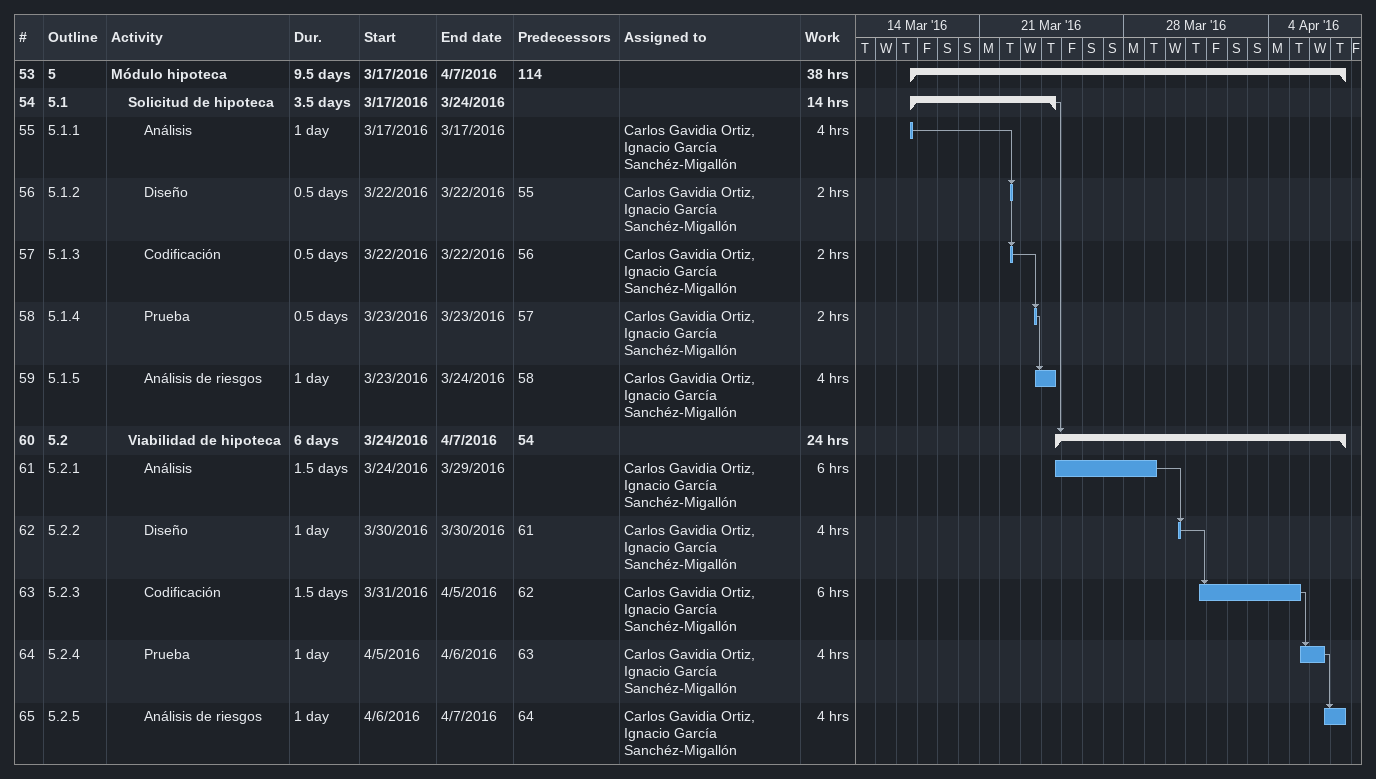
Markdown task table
| ID | WBS | Task | Duration | Start | Finish | Predecessors | Resources | Work (h) |
|---|---|---|---|---|---|---|---|---|
| 53 | 5 | **Módulo hipoteca** | 9.5d | 2016-03-17 | 2016-04-07 | 114 |  | 38 |
| 54 | 5.1 | **Solicitud de hipoteca** | 3.5d | 2016-03-17 | 2016-03-24 |  |  | 14 |
| 55 | 5.1.1 | Análisis | 1d | 2016-03-17 | 2016-03-17 |  | Carlos Gavidia Ortiz, Ignacio García Sanchéz-Migallón | 4 |
| 56 | 5.1.2 | Diseño | 0.5d | 2016-03-22 | 2016-03-22 | 55 | Carlos Gavidia Ortiz, Ignacio García Sanchéz-Migallón | 2 |
| 57 | 5.1.3 | Codificación | 0.5d | 2016-03-22 | 2016-03-22 | 56 | Carlos Gavidia Ortiz, Ignacio García Sanchéz-Migallón | 2 |
| 58 | 5.1.4 | Prueba | 0.5d | 2016-03-23 | 2016-03-23 | 57 | Carlos Gavidia Ortiz, Ignacio García Sanchéz-Migallón | 2 |
| 59 | 5.1.5 | Análisis de riesgos | 1d | 2016-03-23 | 2016-03-24 | 58 | Carlos Gavidia Ortiz, Ignacio García Sanchéz-Migallón | 4 |
| 60 | 5.2 | **Viabilidad de hipoteca** | 6d | 2016-03-24 | 2016-04-07 | 54 |  | 24 |
| 61 | 5.2.1 | Análisis | 1.5d | 2016-03-24 | 2016-03-29 |  | Carlos Gavidia Ortiz, Ignacio García Sanchéz-Migallón | 6 |
| 62 | 5.2.2 | Diseño | 1d | 2016-03-30 | 2016-03-30 | 61 | Carlos Gavidia Ortiz, Ignacio García Sanchéz-Migallón | 4 |
| 63 | 5.2.3 | Codificación | 1.5d | 2016-03-31 | 2016-04-05 | 62 | Carlos Gavidia Ortiz, Ignacio García Sanchéz-Migallón | 6 |
| 64 | 5.2.4 | Prueba | 1d | 2016-04-05 | 2016-04-06 | 63 | Carlos Gavidia Ortiz, Ignacio García Sanchéz-Migallón | 4 |
| 65 | 5.2.5 | Análisis de riesgos | 1d | 2016-04-06 | 2016-04-07 | 64 | Carlos Gavidia Ortiz, Ignacio García Sanchéz-Migallón | 4 |
